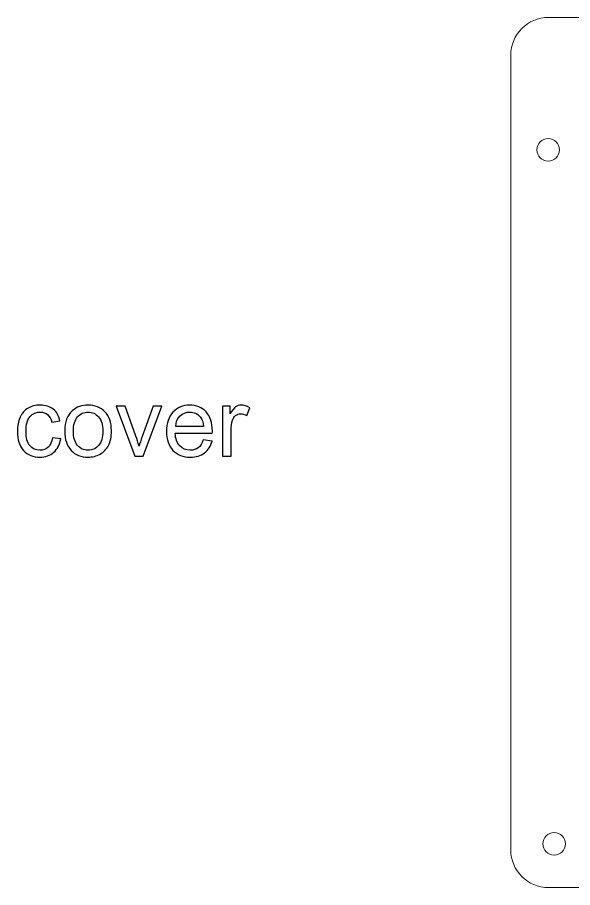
# Model space of a CAD drawing. Header units: millimetres. Extents: x -961 to -101, y 26 to 952.
# Drawn here: x -878 to -804.6, y 25.9 to 140.9 of the extents above; entities that cross this region are included whole.
import ezdxf

# ---------------------------------------------------------------- set-up
doc = ezdxf.new("R2010")
doc.units = ezdxf.units.MM
doc.header["$MEASUREMENT"] = 0
doc.layers.add('Layer 1', color=7, linetype='Continuous')

msp = doc.modelspace()

# ---------------------------------------------------------------- linework, layer by layer
at = {"layer": 'Layer 1', "color": 250, "lineweight": 9}
for centre in [(-807.7805, 123.3872), (-806.9927, 31.6699)]:
    msp.add_ellipse(centre, major_axis=(0, 1.5001), ratio=1, dxfattribs=at)
for points, knots in [([(-807.7337, 140.8873), (-807.7337, 140.8873), (-512.7337, 140.8873), (-512.7337, 140.8873), (-512.7337, 140.8873), (-509.9837, 140.8873), (-507.7337, 138.6373), (-507.7337, 135.8873), (-507.7337, 135.8873), (-507.7337, 135.8873), (-507.7337, 30.8874), (-507.7337, 30.8874), (-507.7337, 30.8874), (-507.7337, 28.1374), (-509.9837, 25.8874), (-512.7337, 25.8874), (-512.7337, 25.8874), (-512.7337, 25.8874), (-807.7337, 25.8874), (-807.7337, 25.8874), (-807.7337, 25.8874), (-810.4837, 25.8874), (-812.7337, 28.1374), (-812.7337, 30.8874), (-812.7337, 30.8874), (-812.7337, 30.8874), (-812.7337, 135.8873), (-812.7337, 135.8873), (-812.7337, 135.8873), (-812.7337, 138.6373), (-810.4837, 140.8873), (-807.7337, 140.8873)], [0, 0, 0, 0, 0.11111111, 0.11111111, 0.11111111, 0.11111111, 0.22222222, 0.22222222, 0.22222222, 0.22222222, 0.33333333, 0.33333333, 0.33333333, 0.33333333, 0.44444444, 0.44444444, 0.44444444, 0.44444444, 0.55555556, 0.55555556, 0.55555556, 0.55555556, 0.66666667, 0.66666667, 0.66666667, 0.66666667, 0.77777778, 0.77777778, 0.77777778, 0.77777778, 1, 1, 1, 1]), ([(-873.34, 85.33), (-873.34, 85.33), (-872.2478, 85.1776), (-872.2478, 85.1776), (-872.2478, 85.1776), (-872.3684, 84.4262), (-872.6732, 83.8399), (-873.1664, 83.4144), (-873.1664, 83.4144), (-873.6596, 82.989), (-874.2671, 82.7773), (-874.9846, 82.7773), (-874.9846, 82.7773), (-875.8842, 82.7773), (-876.6081, 83.0715), (-877.1542, 83.66), (-877.1542, 83.66), (-877.7024, 84.2484), (-877.9755, 85.0908), (-877.9755, 86.1873), (-877.9755, 86.1873), (-877.9755, 86.8985), (-877.857, 87.5186), (-877.622, 88.052), (-877.622, 88.052), (-877.3871, 88.5833), (-877.0293, 88.9834), (-876.5467, 89.248), (-876.5467, 89.248), (-876.0663, 89.5147), (-875.5434, 89.648), (-874.9762, 89.648), (-874.9762, 89.648), (-874.2629, 89.648), (-873.6765, 89.4681), (-873.2236, 89.1061), (-873.2236, 89.1061), (-872.7685, 88.7442), (-872.4764, 88.2298), (-872.3494, 87.5652), (-872.3494, 87.5652), (-872.3494, 87.5652), (-873.4289, 87.4001), (-873.4289, 87.4001), (-873.4289, 87.4001), (-873.5326, 87.8425), (-873.7146, 88.1748), (-873.9792, 88.3992), (-873.9792, 88.3992), (-874.2417, 88.6214), (-874.5592, 88.7336), (-874.9317, 88.7336), (-874.9317, 88.7336), (-875.4948, 88.7336), (-875.952, 88.5325), (-876.3054, 88.1304), (-876.3054, 88.1304), (-876.6568, 87.7261), (-876.8325, 87.0911), (-876.8325, 86.219), (-876.8325, 86.219), (-876.8325, 85.3342), (-876.6632, 84.6929), (-876.3245, 84.2928), (-876.3245, 84.2928), (-875.9837, 83.8928), (-875.5413, 83.6917), (-874.9973, 83.6917), (-874.9973, 83.6917), (-874.5571, 83.6917), (-874.1909, 83.8251), (-873.8988, 84.0939), (-873.8988, 84.0939), (-873.6046, 84.3606), (-873.4183, 84.7733), (-873.34, 85.33)], [0, 0, 0, 0, 0.05, 0.05, 0.05, 0.05, 0.1, 0.1, 0.1, 0.1, 0.15, 0.15, 0.15, 0.15, 0.2, 0.2, 0.2, 0.2, 0.25, 0.25, 0.25, 0.25, 0.3, 0.3, 0.3, 0.3, 0.35, 0.35, 0.35, 0.35, 0.4, 0.4, 0.4, 0.4, 0.45, 0.45, 0.45, 0.45, 0.5, 0.5, 0.5, 0.5, 0.55, 0.55, 0.55, 0.55, 0.6, 0.6, 0.6, 0.6, 0.65, 0.65, 0.65, 0.65, 0.7, 0.7, 0.7, 0.7, 0.75, 0.75, 0.75, 0.75, 0.8, 0.8, 0.8, 0.8, 0.85, 0.85, 0.85, 0.85, 0.9, 0.9, 0.9, 0.9, 1, 1, 1, 1]), ([(-871.7144, 86.2127), (-871.7144, 87.4297), (-871.3757, 88.3314), (-870.6963, 88.9178), (-870.6963, 88.9178), (-870.1311, 89.4046), (-869.439, 89.648), (-868.6241, 89.648), (-868.6241, 89.648), (-867.7202, 89.648), (-866.9794, 89.3517), (-866.4037, 88.759), (-866.4037, 88.759), (-865.8301, 88.1685), (-865.5422, 87.3493), (-865.5422, 86.3058), (-865.5422, 86.3058), (-865.5422, 85.4591), (-865.6692, 84.7945), (-865.9232, 84.3098), (-865.9232, 84.3098), (-866.1772, 83.8251), (-866.5476, 83.4483), (-867.0344, 83.1795), (-867.0344, 83.1795), (-867.5192, 82.9106), (-868.0504, 82.7773), (-868.6241, 82.7773), (-868.6241, 82.7773), (-869.5469, 82.7773), (-870.292, 83.0715), (-870.8614, 83.6621), (-870.8614, 83.6621), (-871.4308, 84.2526), (-871.7144, 85.1035), (-871.7144, 86.2127)], [0, 0, 0, 0, 0.1, 0.1, 0.1, 0.1, 0.2, 0.2, 0.2, 0.2, 0.3, 0.3, 0.3, 0.3, 0.4, 0.4, 0.4, 0.4, 0.5, 0.5, 0.5, 0.5, 0.6, 0.6, 0.6, 0.6, 0.7, 0.7, 0.7, 0.7, 0.8, 0.8, 0.8, 0.8, 1, 1, 1, 1]), ([(-870.5714, 86.2105), (-870.5714, 85.3681), (-870.3872, 84.7373), (-870.0189, 84.3204), (-870.0189, 84.3204), (-869.6485, 83.9013), (-869.185, 83.6917), (-868.6241, 83.6917), (-868.6241, 83.6917), (-868.0695, 83.6917), (-867.6081, 83.9013), (-867.2376, 84.3225), (-867.2376, 84.3225), (-866.8693, 84.7437), (-866.6852, 85.385), (-866.6852, 86.2465), (-866.6852, 86.2465), (-866.6852, 87.0593), (-866.8715, 87.6753), (-867.2419, 88.0923), (-867.2419, 88.0923), (-867.6123, 88.5114), (-868.0737, 88.7209), (-868.6241, 88.7209), (-868.6241, 88.7209), (-869.185, 88.7209), (-869.6485, 88.5135), (-870.0189, 88.0965), (-870.0189, 88.0965), (-870.3872, 87.6795), (-870.5714, 87.0509), (-870.5714, 86.2105)], [0, 0, 0, 0, 0.11111111, 0.11111111, 0.11111111, 0.11111111, 0.22222222, 0.22222222, 0.22222222, 0.22222222, 0.33333333, 0.33333333, 0.33333333, 0.33333333, 0.44444444, 0.44444444, 0.44444444, 0.44444444, 0.55555556, 0.55555556, 0.55555556, 0.55555556, 0.66666667, 0.66666667, 0.66666667, 0.66666667, 0.77777778, 0.77777778, 0.77777778, 0.77777778, 1, 1, 1, 1]), ([(-862.4307, 82.917), (-862.4307, 82.917), (-864.9178, 89.5083), (-864.9178, 89.5083), (-864.9178, 89.5083), (-864.9178, 89.5083), (-863.7219, 89.5083), (-863.7219, 89.5083), (-863.7219, 89.5083), (-863.7219, 89.5083), (-862.3122, 85.5607), (-862.3122, 85.5607), (-862.3122, 85.5607), (-862.1598, 85.1353), (-862.018, 84.6929), (-861.8888, 84.2336), (-861.8888, 84.2336), (-861.7894, 84.5807), (-861.6518, 84.9977), (-861.4719, 85.4866), (-861.4719, 85.4866), (-861.4719, 85.4866), (-860.0071, 89.5083), (-860.0071, 89.5083), (-860.0071, 89.5083), (-860.0071, 89.5083), (-858.8599, 89.5083), (-858.8599, 89.5083), (-858.8599, 89.5083), (-858.8599, 89.5083), (-861.3554, 82.917), (-861.3554, 82.917), (-861.3554, 82.917), (-861.3554, 82.917), (-862.4307, 82.917), (-862.4307, 82.917)], [0, 0, 0, 0, 0.1, 0.1, 0.1, 0.1, 0.2, 0.2, 0.2, 0.2, 0.3, 0.3, 0.3, 0.3, 0.4, 0.4, 0.4, 0.4, 0.5, 0.5, 0.5, 0.5, 0.6, 0.6, 0.6, 0.6, 0.7, 0.7, 0.7, 0.7, 0.8, 0.8, 0.8, 0.8, 1, 1, 1, 1]), ([(-853.3862, 85.0506), (-853.3862, 85.0506), (-852.2305, 84.8982), (-852.2305, 84.8982), (-852.2305, 84.8982), (-852.4104, 84.2272), (-852.747, 83.7044), (-853.238, 83.334), (-853.238, 83.334), (-853.7291, 82.9636), (-854.3556, 82.7773), (-855.1197, 82.7773), (-855.1197, 82.7773), (-856.0807, 82.7773), (-856.8427, 83.0736), (-857.4057, 83.6663), (-857.4057, 83.6663), (-857.9688, 84.2569), (-858.2503, 85.0887), (-858.2503, 86.1576), (-858.2503, 86.1576), (-858.2503, 87.2625), (-857.9667, 88.1219), (-857.3973, 88.7315), (-857.3973, 88.7315), (-856.8279, 89.3432), (-856.0892, 89.648), (-855.1811, 89.648), (-855.1811, 89.648), (-854.3027, 89.648), (-853.5852, 89.3496), (-853.0285, 88.7505), (-853.0285, 88.7505), (-852.4718, 88.1515), (-852.1924, 87.3091), (-852.1924, 86.2232), (-852.1924, 86.2232), (-852.1924, 86.1576), (-852.1945, 86.0581), (-852.1987, 85.9269), (-852.1987, 85.9269), (-852.1987, 85.9269), (-857.1073, 85.9269), (-857.1073, 85.9269), (-857.1073, 85.9269), (-857.065, 85.2051), (-856.8618, 84.6506), (-856.4935, 84.2674), (-856.4935, 84.2674), (-856.1273, 83.8843), (-855.668, 83.6917), (-855.1197, 83.6917), (-855.1197, 83.6917), (-854.7112, 83.6917), (-854.362, 83.7997), (-854.0741, 84.0156), (-854.0741, 84.0156), (-853.7841, 84.2315), (-853.5555, 84.5765), (-853.3862, 85.0506)], [0, 0, 0, 0, 0.0625, 0.0625, 0.0625, 0.0625, 0.125, 0.125, 0.125, 0.125, 0.1875, 0.1875, 0.1875, 0.1875, 0.25, 0.25, 0.25, 0.25, 0.3125, 0.3125, 0.3125, 0.3125, 0.375, 0.375, 0.375, 0.375, 0.4375, 0.4375, 0.4375, 0.4375, 0.5, 0.5, 0.5, 0.5, 0.5625, 0.5625, 0.5625, 0.5625, 0.625, 0.625, 0.625, 0.625, 0.6875, 0.6875, 0.6875, 0.6875, 0.75, 0.75, 0.75, 0.75, 0.8125, 0.8125, 0.8125, 0.8125, 0.875, 0.875, 0.875, 0.875, 1, 1, 1, 1]), ([(-857.0438, 86.8413), (-857.0438, 86.8413), (-853.3735, 86.8413), (-853.3735, 86.8413), (-853.3735, 86.8413), (-853.4222, 87.3959), (-853.564, 87.8107), (-853.7947, 88.088), (-853.7947, 88.088), (-854.1482, 88.5177), (-854.6096, 88.7336), (-855.1748, 88.7336), (-855.1748, 88.7336), (-855.687, 88.7336), (-856.1167, 88.5622), (-856.4659, 88.2193), (-856.4659, 88.2193), (-856.8131, 87.8764), (-857.0057, 87.417), (-857.0438, 86.8413)], [0, 0, 0, 0, 0.16666667, 0.16666667, 0.16666667, 0.16666667, 0.33333333, 0.33333333, 0.33333333, 0.33333333, 0.5, 0.5, 0.5, 0.5, 0.66666667, 0.66666667, 0.66666667, 0.66666667, 1, 1, 1, 1]), ([(-850.8314, 82.917), (-850.8314, 82.917), (-850.8314, 89.5083), (-850.8314, 89.5083), (-850.8314, 89.5083), (-850.8314, 89.5083), (-849.8281, 89.5083), (-849.8281, 89.5083), (-849.8281, 89.5083), (-849.8281, 89.5083), (-849.8281, 88.4987), (-849.8281, 88.4987), (-849.8281, 88.4987), (-849.572, 88.9664), (-849.3349, 89.2755), (-849.1169, 89.4236), (-849.1169, 89.4236), (-848.8989, 89.5739), (-848.6597, 89.648), (-848.3993, 89.648), (-848.3993, 89.648), (-848.0226, 89.648), (-847.6395, 89.5295), (-847.25, 89.2945), (-847.25, 89.2945), (-847.25, 89.2945), (-847.6479, 88.2637), (-847.6479, 88.2637), (-847.6479, 88.2637), (-847.9189, 88.4161), (-848.1898, 88.4923), (-848.4607, 88.4923), (-848.4607, 88.4923), (-848.7041, 88.4923), (-848.9222, 88.4182), (-849.1148, 88.2722), (-849.1148, 88.2722), (-849.3074, 88.1261), (-849.445, 87.9229), (-849.5275, 87.6626), (-849.5275, 87.6626), (-849.6524, 87.2668), (-849.7138, 86.8328), (-849.7138, 86.3608), (-849.7138, 86.3608), (-849.7138, 86.3608), (-849.7138, 82.917), (-849.7138, 82.917), (-849.7138, 82.917), (-849.7138, 82.917), (-850.8314, 82.917), (-850.8314, 82.917)], [0, 0, 0, 0, 0.07142857, 0.07142857, 0.07142857, 0.07142857, 0.14285714, 0.14285714, 0.14285714, 0.14285714, 0.21428571, 0.21428571, 0.21428571, 0.21428571, 0.28571429, 0.28571429, 0.28571429, 0.28571429, 0.35714286, 0.35714286, 0.35714286, 0.35714286, 0.42857143, 0.42857143, 0.42857143, 0.42857143, 0.5, 0.5, 0.5, 0.5, 0.57142857, 0.57142857, 0.57142857, 0.57142857, 0.64285714, 0.64285714, 0.64285714, 0.64285714, 0.71428571, 0.71428571, 0.71428571, 0.71428571, 0.78571429, 0.78571429, 0.78571429, 0.78571429, 0.85714286, 0.85714286, 0.85714286, 0.85714286, 1, 1, 1, 1])]:
    msp.add_open_spline(points, degree=3, knots=knots, dxfattribs=at)
at = {"layer": 'Layer 1', "color": 250}
for points, knots in [([(-873.34, 85.33), (-873.34, 85.33), (-872.2478, 85.1776), (-872.2478, 85.1776), (-872.2478, 85.1776), (-872.3684, 84.4262), (-872.6732, 83.8399), (-873.1664, 83.4144), (-873.1664, 83.4144), (-873.6596, 82.989), (-874.2671, 82.7773), (-874.9846, 82.7773), (-874.9846, 82.7773), (-875.8842, 82.7773), (-876.6081, 83.0715), (-877.1542, 83.66), (-877.1542, 83.66), (-877.7024, 84.2484), (-877.9755, 85.0908), (-877.9755, 86.1873), (-877.9755, 86.1873), (-877.9755, 86.8985), (-877.857, 87.5186), (-877.622, 88.052), (-877.622, 88.052), (-877.3871, 88.5833), (-877.0293, 88.9834), (-876.5467, 89.248), (-876.5467, 89.248), (-876.0663, 89.5147), (-875.5434, 89.648), (-874.9762, 89.648), (-874.9762, 89.648), (-874.2629, 89.648), (-873.6765, 89.4681), (-873.2236, 89.1061), (-873.2236, 89.1061), (-872.7685, 88.7442), (-872.4764, 88.2298), (-872.3494, 87.5652), (-872.3494, 87.5652), (-872.3494, 87.5652), (-873.4289, 87.4001), (-873.4289, 87.4001), (-873.4289, 87.4001), (-873.5326, 87.8425), (-873.7146, 88.1748), (-873.9792, 88.3992), (-873.9792, 88.3992), (-874.2417, 88.6214), (-874.5592, 88.7336), (-874.9317, 88.7336), (-874.9317, 88.7336), (-875.4948, 88.7336), (-875.952, 88.5325), (-876.3054, 88.1304), (-876.3054, 88.1304), (-876.6568, 87.7261), (-876.8325, 87.0911), (-876.8325, 86.219), (-876.8325, 86.219), (-876.8325, 85.3342), (-876.6632, 84.6929), (-876.3245, 84.2928), (-876.3245, 84.2928), (-875.9837, 83.8928), (-875.5413, 83.6917), (-874.9973, 83.6917), (-874.9973, 83.6917), (-874.5571, 83.6917), (-874.1909, 83.8251), (-873.8988, 84.0939), (-873.8988, 84.0939), (-873.6046, 84.3606), (-873.4183, 84.7733), (-873.34, 85.33)], [0, 0, 0, 0, 0.05, 0.05, 0.05, 0.05, 0.1, 0.1, 0.1, 0.1, 0.15, 0.15, 0.15, 0.15, 0.2, 0.2, 0.2, 0.2, 0.25, 0.25, 0.25, 0.25, 0.3, 0.3, 0.3, 0.3, 0.35, 0.35, 0.35, 0.35, 0.4, 0.4, 0.4, 0.4, 0.45, 0.45, 0.45, 0.45, 0.5, 0.5, 0.5, 0.5, 0.55, 0.55, 0.55, 0.55, 0.6, 0.6, 0.6, 0.6, 0.65, 0.65, 0.65, 0.65, 0.7, 0.7, 0.7, 0.7, 0.75, 0.75, 0.75, 0.75, 0.8, 0.8, 0.8, 0.8, 0.85, 0.85, 0.85, 0.85, 0.9, 0.9, 0.9, 0.9, 1, 1, 1, 1]), ([(-871.7144, 86.2127), (-871.7144, 87.4297), (-871.3757, 88.3314), (-870.6963, 88.9178), (-870.6963, 88.9178), (-870.1311, 89.4046), (-869.439, 89.648), (-868.6241, 89.648), (-868.6241, 89.648), (-867.7202, 89.648), (-866.9794, 89.3517), (-866.4037, 88.759), (-866.4037, 88.759), (-865.8301, 88.1685), (-865.5422, 87.3493), (-865.5422, 86.3058), (-865.5422, 86.3058), (-865.5422, 85.4591), (-865.6692, 84.7945), (-865.9232, 84.3098), (-865.9232, 84.3098), (-866.1772, 83.8251), (-866.5476, 83.4483), (-867.0344, 83.1795), (-867.0344, 83.1795), (-867.5192, 82.9106), (-868.0504, 82.7773), (-868.6241, 82.7773), (-868.6241, 82.7773), (-869.5469, 82.7773), (-870.292, 83.0715), (-870.8614, 83.6621), (-870.8614, 83.6621), (-871.4308, 84.2526), (-871.7144, 85.1035), (-871.7144, 86.2127)], [0, 0, 0, 0, 0.1, 0.1, 0.1, 0.1, 0.2, 0.2, 0.2, 0.2, 0.3, 0.3, 0.3, 0.3, 0.4, 0.4, 0.4, 0.4, 0.5, 0.5, 0.5, 0.5, 0.6, 0.6, 0.6, 0.6, 0.7, 0.7, 0.7, 0.7, 0.8, 0.8, 0.8, 0.8, 1, 1, 1, 1]), ([(-870.5714, 86.2105), (-870.5714, 85.3681), (-870.3872, 84.7373), (-870.0189, 84.3204), (-870.0189, 84.3204), (-869.6485, 83.9013), (-869.185, 83.6917), (-868.6241, 83.6917), (-868.6241, 83.6917), (-868.0695, 83.6917), (-867.6081, 83.9013), (-867.2376, 84.3225), (-867.2376, 84.3225), (-866.8693, 84.7437), (-866.6852, 85.385), (-866.6852, 86.2465), (-866.6852, 86.2465), (-866.6852, 87.0593), (-866.8715, 87.6753), (-867.2419, 88.0923), (-867.2419, 88.0923), (-867.6123, 88.5114), (-868.0737, 88.7209), (-868.6241, 88.7209), (-868.6241, 88.7209), (-869.185, 88.7209), (-869.6485, 88.5135), (-870.0189, 88.0965), (-870.0189, 88.0965), (-870.3872, 87.6795), (-870.5714, 87.0509), (-870.5714, 86.2105)], [0, 0, 0, 0, 0.11111111, 0.11111111, 0.11111111, 0.11111111, 0.22222222, 0.22222222, 0.22222222, 0.22222222, 0.33333333, 0.33333333, 0.33333333, 0.33333333, 0.44444444, 0.44444444, 0.44444444, 0.44444444, 0.55555556, 0.55555556, 0.55555556, 0.55555556, 0.66666667, 0.66666667, 0.66666667, 0.66666667, 0.77777778, 0.77777778, 0.77777778, 0.77777778, 1, 1, 1, 1]), ([(-862.4307, 82.917), (-862.4307, 82.917), (-864.9178, 89.5083), (-864.9178, 89.5083), (-864.9178, 89.5083), (-864.9178, 89.5083), (-863.7219, 89.5083), (-863.7219, 89.5083), (-863.7219, 89.5083), (-863.7219, 89.5083), (-862.3122, 85.5607), (-862.3122, 85.5607), (-862.3122, 85.5607), (-862.1598, 85.1353), (-862.018, 84.6929), (-861.8888, 84.2336), (-861.8888, 84.2336), (-861.7894, 84.5807), (-861.6518, 84.9977), (-861.4719, 85.4866), (-861.4719, 85.4866), (-861.4719, 85.4866), (-860.0071, 89.5083), (-860.0071, 89.5083), (-860.0071, 89.5083), (-860.0071, 89.5083), (-858.8599, 89.5083), (-858.8599, 89.5083), (-858.8599, 89.5083), (-858.8599, 89.5083), (-861.3554, 82.917), (-861.3554, 82.917), (-861.3554, 82.917), (-861.3554, 82.917), (-862.4307, 82.917), (-862.4307, 82.917)], [0, 0, 0, 0, 0.1, 0.1, 0.1, 0.1, 0.2, 0.2, 0.2, 0.2, 0.3, 0.3, 0.3, 0.3, 0.4, 0.4, 0.4, 0.4, 0.5, 0.5, 0.5, 0.5, 0.6, 0.6, 0.6, 0.6, 0.7, 0.7, 0.7, 0.7, 0.8, 0.8, 0.8, 0.8, 1, 1, 1, 1]), ([(-853.3862, 85.0506), (-853.3862, 85.0506), (-852.2305, 84.8982), (-852.2305, 84.8982), (-852.2305, 84.8982), (-852.4104, 84.2272), (-852.747, 83.7044), (-853.238, 83.334), (-853.238, 83.334), (-853.7291, 82.9636), (-854.3556, 82.7773), (-855.1197, 82.7773), (-855.1197, 82.7773), (-856.0807, 82.7773), (-856.8427, 83.0736), (-857.4057, 83.6663), (-857.4057, 83.6663), (-857.9688, 84.2569), (-858.2503, 85.0887), (-858.2503, 86.1576), (-858.2503, 86.1576), (-858.2503, 87.2625), (-857.9667, 88.1219), (-857.3973, 88.7315), (-857.3973, 88.7315), (-856.8279, 89.3432), (-856.0892, 89.648), (-855.1811, 89.648), (-855.1811, 89.648), (-854.3027, 89.648), (-853.5852, 89.3496), (-853.0285, 88.7505), (-853.0285, 88.7505), (-852.4718, 88.1515), (-852.1924, 87.3091), (-852.1924, 86.2232), (-852.1924, 86.2232), (-852.1924, 86.1576), (-852.1945, 86.0581), (-852.1987, 85.9269), (-852.1987, 85.9269), (-852.1987, 85.9269), (-857.1073, 85.9269), (-857.1073, 85.9269), (-857.1073, 85.9269), (-857.065, 85.2051), (-856.8618, 84.6506), (-856.4935, 84.2674), (-856.4935, 84.2674), (-856.1273, 83.8843), (-855.668, 83.6917), (-855.1197, 83.6917), (-855.1197, 83.6917), (-854.7112, 83.6917), (-854.362, 83.7997), (-854.0741, 84.0156), (-854.0741, 84.0156), (-853.7841, 84.2315), (-853.5555, 84.5765), (-853.3862, 85.0506)], [0, 0, 0, 0, 0.0625, 0.0625, 0.0625, 0.0625, 0.125, 0.125, 0.125, 0.125, 0.1875, 0.1875, 0.1875, 0.1875, 0.25, 0.25, 0.25, 0.25, 0.3125, 0.3125, 0.3125, 0.3125, 0.375, 0.375, 0.375, 0.375, 0.4375, 0.4375, 0.4375, 0.4375, 0.5, 0.5, 0.5, 0.5, 0.5625, 0.5625, 0.5625, 0.5625, 0.625, 0.625, 0.625, 0.625, 0.6875, 0.6875, 0.6875, 0.6875, 0.75, 0.75, 0.75, 0.75, 0.8125, 0.8125, 0.8125, 0.8125, 0.875, 0.875, 0.875, 0.875, 1, 1, 1, 1]), ([(-857.0438, 86.8413), (-857.0438, 86.8413), (-853.3735, 86.8413), (-853.3735, 86.8413), (-853.3735, 86.8413), (-853.4222, 87.3959), (-853.564, 87.8107), (-853.7947, 88.088), (-853.7947, 88.088), (-854.1482, 88.5177), (-854.6096, 88.7336), (-855.1748, 88.7336), (-855.1748, 88.7336), (-855.687, 88.7336), (-856.1167, 88.5622), (-856.4659, 88.2193), (-856.4659, 88.2193), (-856.8131, 87.8764), (-857.0057, 87.417), (-857.0438, 86.8413)], [0, 0, 0, 0, 0.16666667, 0.16666667, 0.16666667, 0.16666667, 0.33333333, 0.33333333, 0.33333333, 0.33333333, 0.5, 0.5, 0.5, 0.5, 0.66666667, 0.66666667, 0.66666667, 0.66666667, 1, 1, 1, 1]), ([(-850.8314, 82.917), (-850.8314, 82.917), (-850.8314, 89.5083), (-850.8314, 89.5083), (-850.8314, 89.5083), (-850.8314, 89.5083), (-849.8281, 89.5083), (-849.8281, 89.5083), (-849.8281, 89.5083), (-849.8281, 89.5083), (-849.8281, 88.4987), (-849.8281, 88.4987), (-849.8281, 88.4987), (-849.572, 88.9664), (-849.3349, 89.2755), (-849.1169, 89.4236), (-849.1169, 89.4236), (-848.8989, 89.5739), (-848.6597, 89.648), (-848.3993, 89.648), (-848.3993, 89.648), (-848.0226, 89.648), (-847.6395, 89.5295), (-847.25, 89.2945), (-847.25, 89.2945), (-847.25, 89.2945), (-847.6479, 88.2637), (-847.6479, 88.2637), (-847.6479, 88.2637), (-847.9189, 88.4161), (-848.1898, 88.4923), (-848.4607, 88.4923), (-848.4607, 88.4923), (-848.7041, 88.4923), (-848.9222, 88.4182), (-849.1148, 88.2722), (-849.1148, 88.2722), (-849.3074, 88.1261), (-849.445, 87.9229), (-849.5275, 87.6626), (-849.5275, 87.6626), (-849.6524, 87.2668), (-849.7138, 86.8328), (-849.7138, 86.3608), (-849.7138, 86.3608), (-849.7138, 86.3608), (-849.7138, 82.917), (-849.7138, 82.917), (-849.7138, 82.917), (-849.7138, 82.917), (-850.8314, 82.917), (-850.8314, 82.917)], [0, 0, 0, 0, 0.07142857, 0.07142857, 0.07142857, 0.07142857, 0.14285714, 0.14285714, 0.14285714, 0.14285714, 0.21428571, 0.21428571, 0.21428571, 0.21428571, 0.28571429, 0.28571429, 0.28571429, 0.28571429, 0.35714286, 0.35714286, 0.35714286, 0.35714286, 0.42857143, 0.42857143, 0.42857143, 0.42857143, 0.5, 0.5, 0.5, 0.5, 0.57142857, 0.57142857, 0.57142857, 0.57142857, 0.64285714, 0.64285714, 0.64285714, 0.64285714, 0.71428571, 0.71428571, 0.71428571, 0.71428571, 0.78571429, 0.78571429, 0.78571429, 0.78571429, 0.85714286, 0.85714286, 0.85714286, 0.85714286, 1, 1, 1, 1])]:
    msp.add_open_spline(points, degree=3, knots=knots, dxfattribs=at)

doc.saveas('drawing.dxf')
